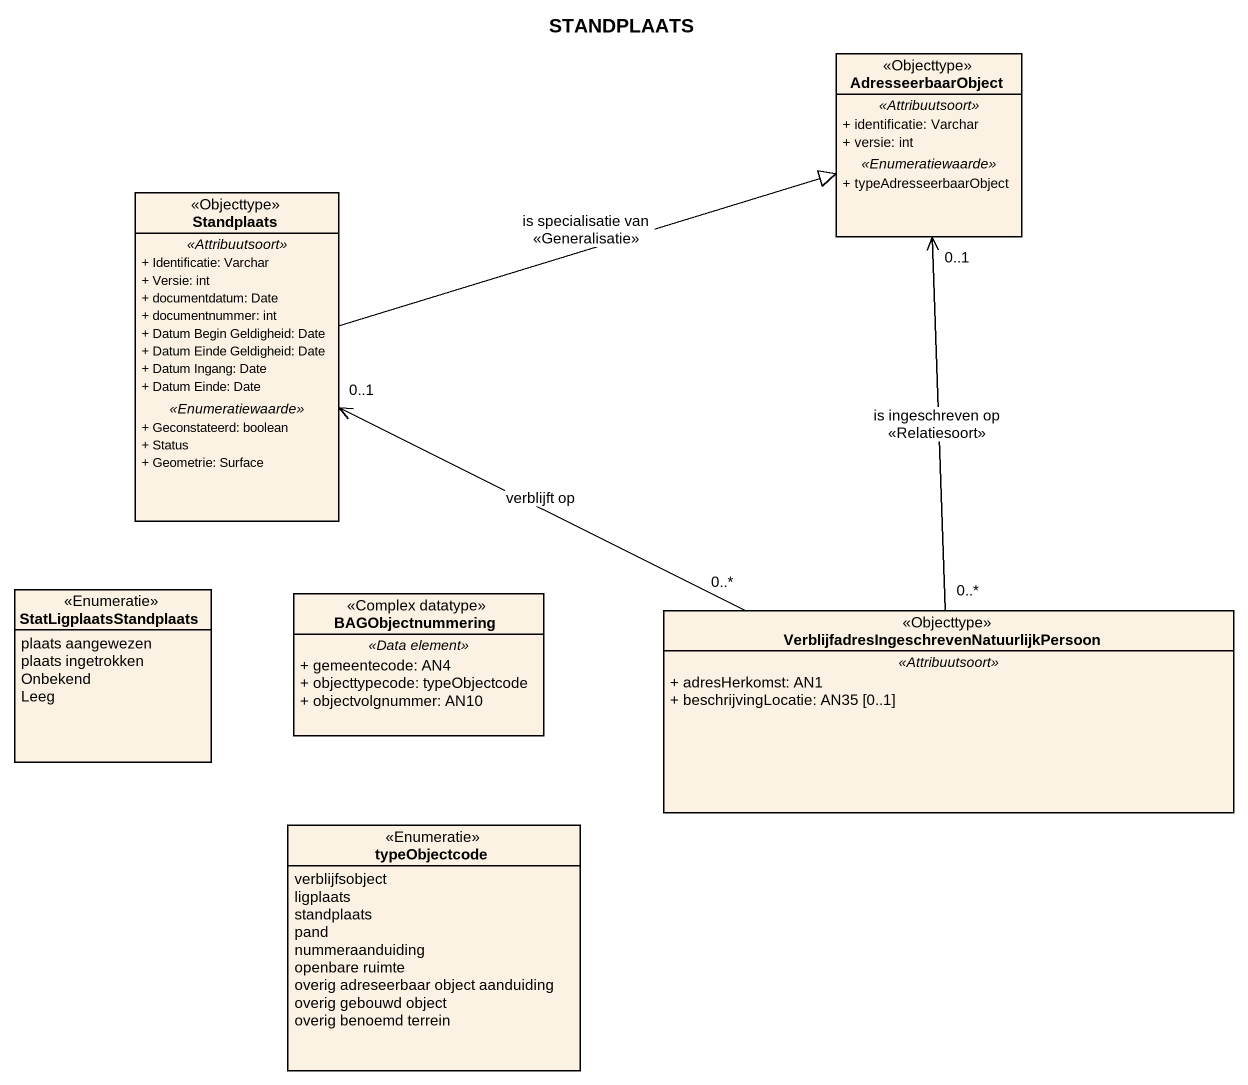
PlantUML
@startuml
title STANDPLAATS
hide circle
hide empty members
skinparam classAttributeIconSize 0
class AdresseerbaarObject <<Objecttype>> {
  .. <<Attribuutsoort>> ..
  + identificatie: Varchar
  + versie: int
  .. <<Enumeratiewaarde>> ..
  + typeAdresseerbaarObject
}
class Standplaats <<Objecttype>> {
  .. <<Attribuutsoort>> ..
  + Identificatie: Varchar
  + Versie: int
  + documentdatum: Date
  + documentnummer: int
  + Datum Begin Geldigheid: Date
  + Datum Einde Geldigheid: Date
  + Datum Ingang: Date
  + Datum Einde: Date
  .. <<Enumeratiewaarde>> ..
  + Geconstateerd: boolean
  + Status
  + Geometrie: Surface
}
enum StatLigplaatsStandplaats <<Enumeratie>> {
  plaats aangewezen
  plaats ingetrokken
  Onbekend
  Leeg
}
class BAGObjectnummering <<Complex datatype>> {
  .. <<Data element>> ..
  + gemeentecode: AN4
  + objecttypecode: typeObjectcode
  + objectvolgnummer: AN10
}
class "VerblijfadresIngeschrevenNatuurlijkPersoon" as VerblijfadresIngeschrevenNat <<Objecttype>> {
  .. <<Attribuutsoort>> ..
  + adresHerkomst: AN1
  + beschrijvingLocatie: AN35 [0..1]
}
enum typeObjectcode <<Enumeratie>> {
  verblijfsobject
  ligplaats
  standplaats
  pand
  nummeraanduiding
  openbare ruimte
  overig adreseerbaar object aanduiding
  overig gebouwd object
  overig benoemd terrein
}
Standplaats -right-|> AdresseerbaarObject : is specialisatie van\n<<Generalisatie>>
VerblijfadresIngeschrevenNat "0..*" -up-> "0..1" AdresseerbaarObject : is ingeschreven op\n<<Relatiesoort>>
VerblijfadresIngeschrevenNat "0..*" -left-> "0..1" Standplaats : verblijft op
@enduml
